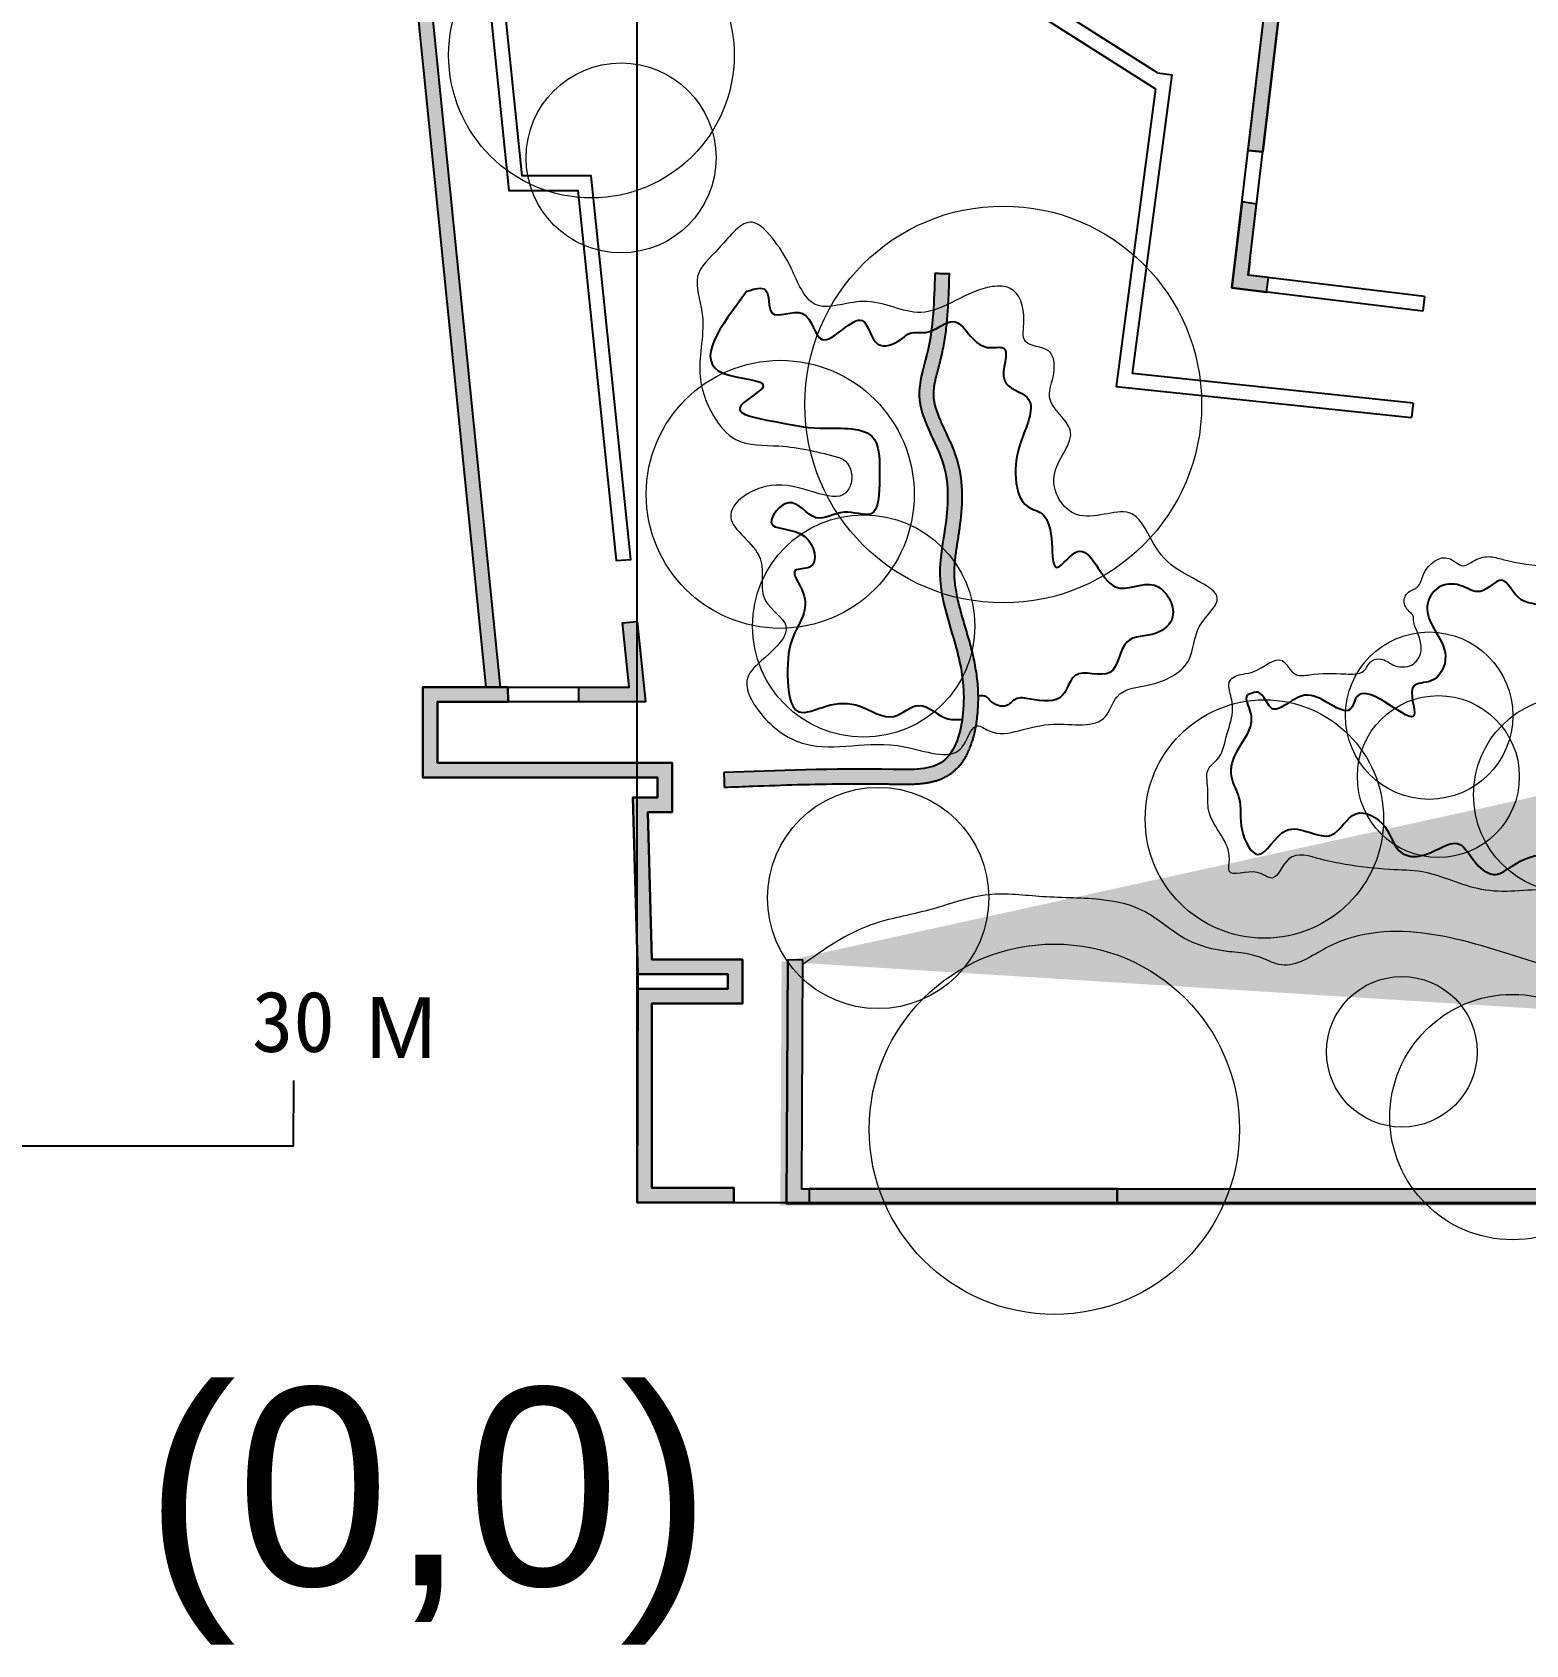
# Model space of a CAD drawing. Header units: millimetres. Extents: x -259993 to -113207, y -2182 to 82051.
# Drawn here: x -227740 to -203231, y -2182 to 24278 of the extents above; entities that cross this region are included whole.
import ezdxf

# ---------------------------------------------------------------- set-up
doc = ezdxf.new("R2010")
doc.units = ezdxf.units.MM
for name, color, linetype in [('archi 1', 7, 'Continuous'), ('archi w', 7, 'Continuous'), ('rock', 7, 'Continuous'), ('坐标系', 7, 'Continuous'), ('比例尺、指北针', 7, 'Continuous')]:
    doc.layers.add(name, color=color, linetype=linetype)
doc.layers.add('plant', color=90, linetype='Continuous', lineweight=0)
doc.layers.add('road', color=50, linetype='Continuous', lineweight=0)
doc.styles.get("Standard").update_dxf_attribs({"font": 'arial.ttf'})

msp = doc.modelspace()

# ---------------------------------------------------------------- hatches: boundary and pattern name
at = {"layer": 'archi w'}
h = msp.add_hatch(color=256, dxfattribs=at)
h.dxf.hatch_style = 1
h.paths.add_polyline_path([(-223824, 34167), (-224054, 33927), (-222357, 33927), (-220299, 13533), (-220056, 13533), (-222140, 34167)])
h = msp.add_hatch(color=256, dxfattribs=at)
h.dxf.hatch_style = 1
h.paths.add_polyline_path([(-149527, 625), (-153398, 625), (-153447, 5021), (-154892, 5021), (-155029, 18872), (-154024, 18872), (-154024, 26418), (-154190, 26418), (-154190, 26658), (-154024, 26658), (-154024, 28426), (-153784, 28426), (-153784, 18632), (-154787, 18632), (-154654, 5261), (-153209, 5261), (-153160, 865), (-149527, 865)])
edge = h.paths.add_edge_path()
edge.add_line((-215203, 9026), (-215223, 5266))
edge.add_line((-215223, 5266), (-154892, 5261))
edge.add_line((-215443, 9027), (-215464, 5026))
edge.add_line((-215464, 5026), (-154892, 5021))
edge.add_line((-215203, 9026), (-215443, 9026))
edge.add_line((-155770, 22111), (-155770, 21871))
edge.add_line((-155770, 21871), (-154024, 21871))
edge.add_line((-155770, 22111), (-154024, 22111))
h = msp.add_hatch(color=256, dxfattribs=at)
h.dxf.hatch_style = 1
h.paths.add_polyline_path([(-207278, 26659), (-207040, 26635), (-207160, 25611), (-207399, 25635)])
h.paths.add_polyline_path([(-207491, 24854), (-207252, 24830), (-207548, 22317), (-207787, 22338)])
h.paths.add_polyline_path([(-197255, 25642), (-197016, 25618), (-197131, 24594), (-197370, 24618)])
h.paths.add_polyline_path([(-197455, 23851), (-197216, 23827), (-197484, 21432), (-197723, 21453)])
h = msp.add_hatch(color=256, dxfattribs=at)
h.dxf.hatch_style = 1
h.paths.add_polyline_path([(-207761, 20511), (-207786, 20295), (-207649, 21459), (-207887, 21493), (-208053, 20086), (-207486, 20016), (-207451, 20254), (-207786, 20295)])
h = msp.add_hatch(color=256, dxfattribs=at)
h.dxf.hatch_style = 1
edge = h.paths.add_edge_path()
edge.add_spline(control_points=[(-216391, 12129), (-215508, 12165), (-214361, 12211), (-212671, 12155), (-212394, 13187), (-212535, 14197), (-212938, 15197), (-212730, 16225), (-212660, 17253), (-213334, 18134), (-212958, 19204), (-212941, 19877), (-212929, 20319), (-212849, 20316), (-212769, 20314), (-212689, 20312), (-212692, 20226), (-212694, 20139), (-212700, 19963), (-212704, 19875), (-212714, 19697), (-212721, 19607), (-212739, 19426), (-212750, 19335), (-212779, 19152), (-212796, 19060), (-212819, 18960), (-212821, 18951), (-212825, 18938), (-212826, 18934), (-212828, 18924), (-212829, 18920), (-212832, 18906), (-212835, 18897), (-212841, 18870), (-212846, 18852), (-212859, 18804), (-212867, 18775), (-212882, 18717), (-212889, 18688), (-212903, 18633), (-212910, 18606), (-212922, 18553), (-212927, 18527), (-212936, 18478), (-212939, 18453), (-212944, 18412), (-212945, 18394), (-212947, 18360), (-212948, 18343), (-212947, 18322), (-212947, 18317), (-212947, 18307), (-212946, 18302), (-212945, 18287), (-212944, 18277), (-212941, 18250), (-212939, 18232), (-212932, 18196), (-212928, 18177), (-212918, 18140), (-212913, 18120), (-212901, 18081), (-212894, 18062), (-212880, 18021), (-212872, 18001), (-212855, 17959), (-212847, 17938), (-212825, 17887), (-212811, 17857), (-212783, 17795), (-212768, 17764), (-212739, 17700), (-212723, 17667), (-212693, 17601), (-212678, 17567), (-212648, 17499), (-212633, 17464), (-212605, 17392), (-212591, 17356), (-212575, 17307), (-212572, 17297), (-212565, 17277), (-212563, 17269), (-212559, 17255), (-212557, 17250), (-212555, 17242), (-212554, 17238), (-212552, 17231), (-212551, 17227), (-212548, 17216), (-212546, 17209), (-212540, 17187), (-212536, 17172), (-212525, 17128), (-212519, 17098), (-212505, 17019), (-212498, 16970), (-212487, 16872), (-212483, 16824), (-212479, 16727), (-212478, 16678), (-212480, 16582), (-212481, 16534), (-212487, 16440), (-212491, 16392), (-212500, 16299), (-212505, 16252), (-212514, 16182), (-212518, 16157), (-212522, 16124), (-212523, 16116), (-212526, 16097), (-212528, 16087), (-212530, 16068), (-212532, 16058), (-212536, 16029), (-212539, 16009), (-212548, 15952), (-212554, 15914), (-212566, 15839), (-212571, 15803), (-212581, 15730), (-212586, 15695), (-212594, 15624), (-212598, 15590), (-212603, 15522), (-212605, 15489), (-212606, 15446), (-212606, 15437), (-212606, 15421), (-212606, 15414), (-212606, 15402), (-212606, 15397), (-212606, 15387), (-212606, 15382), (-212606, 15372), (-212606, 15367), (-212605, 15352), (-212605, 15341), (-212603, 15311), (-212602, 15290), (-212596, 15230), (-212591, 15190), (-212579, 15109), (-212571, 15068), (-212554, 14985), (-212545, 14944), (-212524, 14859), (-212513, 14816), (-212489, 14730), (-212477, 14687), (-212451, 14600), (-212438, 14555), (-212412, 14467), (-212399, 14422), (-212372, 14331), (-212359, 14286), (-212341, 14218), (-212335, 14196), (-212327, 14162), (-212323, 14151), (-212318, 14127), (-212315, 14115), (-212306, 14080), (-212300, 14056), (-212284, 13984), (-212274, 13936), (-212257, 13839), (-212249, 13790), (-212235, 13692), (-212230, 13642), (-212221, 13541), (-212218, 13490), (-212214, 13387), (-212214, 13335), (-212217, 13230), (-212220, 13176), (-212225, 13112), (-212226, 13101), (-212228, 13082), (-212229, 13073), (-212231, 13056), (-212232, 13047), (-212235, 13021), (-212237, 13003), (-212244, 12950), (-212250, 12914), (-212263, 12843), (-212270, 12807), (-212287, 12736), (-212297, 12700), (-212318, 12629), (-212330, 12594), (-212355, 12531), (-212367, 12502), (-212392, 12446), (-212406, 12419), (-212437, 12365), (-212454, 12338), (-212485, 12293), (-212500, 12273), (-212531, 12235), (-212548, 12217), (-212583, 12181), (-212601, 12164), (-212628, 12142), (-212636, 12135), (-212647, 12127), (-212650, 12124), (-212657, 12120), (-212660, 12118), (-212669, 12111), (-212675, 12107), (-212693, 12094), (-212706, 12087), (-212738, 12068), (-212757, 12058), (-212795, 12039), (-212815, 12031), (-212854, 12015), (-212874, 12008), (-212913, 11995), (-212933, 11990), (-212973, 11980), (-212992, 11975), (-213032, 11967), (-213052, 11964), (-213100, 11956), (-213129, 11953), (-213187, 11947), (-213216, 11945), (-213273, 11942), (-213302, 11941), (-213359, 11939), (-213387, 11939), (-213443, 11939), (-213470, 11939), (-213525, 11940), (-213552, 11940), (-213587, 11941), (-213594, 11941), (-213606, 11941), (-213611, 11942), (-213624, 11942), (-213632, 11942), (-213649, 11942), (-213658, 11942), (-213684, 11943), (-213701, 11943), (-213752, 11944), (-213787, 11944), (-213888, 11946), (-213956, 11946), (-214156, 11947), (-214288, 11947), (-214678, 11944), (-214931, 11939), (-215428, 11925), (-215673, 11917), (-216072, 11901), (-216227, 11895), (-216382, 11889), (-216385, 11969), (-216388, 12049), (-216391, 12129)], knot_values=[0, 0, 0, 0, 2781.081785, 3610.621596, 4462.97701, 5459.252225, 6774.209482, 7536.123814, 8573.931537, 9778.826584, 10472.497634, 11804.090047, 11804.090047, 11804.090047, 11805.090047, 11805.090047, 11805.090047, 12065.624854, 12065.624854, 12326.159661, 12326.159661, 12586.694468, 12586.694468, 12847.229276, 12847.229276, 13107.764083, 13107.764083, 13131.44874, 13131.44874, 13144.425679, 13144.425679, 13157.402619, 13157.402619, 13183.356497, 13183.356497, 13235.264254, 13235.264254, 13324.072343, 13324.072343, 13412.880432, 13412.880432, 13501.688521, 13501.688521, 13590.49661, 13590.49661, 13679.304699, 13679.304699, 13749.351905, 13749.351905, 13819.39911, 13819.39911, 13840.733946, 13840.733946, 13862.068781, 13862.068781, 13904.738453, 13904.738453, 13978.967815, 13978.967815, 14053.197176, 14053.197176, 14127.426538, 14127.426538, 14201.6559, 14201.6559, 14275.885261, 14275.885261, 14350.114623, 14350.114623, 14452.884195, 14452.884195, 14555.653768, 14555.653768, 14658.42334, 14658.42334, 14761.192913, 14761.192913, 14863.962485, 14863.962485, 14966.732057, 14966.732057, 14996.50949, 14996.50949, 15019.55748, 15019.55748, 15032.462347, 15032.462347, 15042.301663, 15042.301663, 15052.140978, 15052.140978, 15071.819609, 15071.819609, 15111.176872, 15111.176872, 15189.891397, 15189.891397, 15320.734999, 15320.734999, 15451.578602, 15451.578602, 15582.422205, 15582.422205, 15713.265807, 15713.265807, 15844.10941, 15844.10941, 15974.953013, 15974.953013, 16044.798974, 16044.798974, 16069.810924, 16069.810924, 16098.248319, 16098.248319, 16126.685714, 16126.685714, 16183.560505, 16183.560505, 16297.310085, 16297.310085, 16411.059666, 16411.059666, 16524.809247, 16524.809247, 16638.558828, 16638.558828, 16752.308409, 16752.308409, 16784.730283, 16784.730283, 16809.230554, 16809.230554, 16826.616081, 16826.616081, 16844.514467, 16844.514467, 16862.412854, 16862.412854, 16898.209627, 16898.209627, 16969.803174, 16969.803174, 17107.086591, 17107.086591, 17244.370008, 17244.370008, 17381.653424, 17381.653424, 17518.936841, 17518.936841, 17656.220258, 17656.220258, 17793.503675, 17793.503675, 17930.787092, 17930.787092, 18068.070509, 18068.070509, 18132.838218, 18132.838218, 18167.780542, 18167.780542, 18202.722865, 18202.722865, 18272.607512, 18272.607512, 18412.376806, 18412.376806, 18552.1461, 18552.1461, 18691.915393, 18691.915393, 18831.684687, 18831.684687, 18971.453981, 18971.453981, 19111.223275, 19111.223275, 19138.836091, 19138.836091, 19161.129432, 19161.129432, 19183.422774, 19183.422774, 19228.009458, 19228.009458, 19317.182826, 19317.182826, 19406.356194, 19406.356194, 19495.529561, 19495.529561, 19584.702929, 19584.702929, 19657.869064, 19657.869064, 19731.035199, 19731.035199, 19804.201333, 19804.201333, 19860.461203, 19860.461203, 19916.721073, 19916.721073, 19972.980943, 19972.980943, 19995.458403, 19995.458403, 20003.753791, 20003.753791, 20012.04918, 20012.04918, 20028.639957, 20028.639957, 20061.821512, 20061.821512, 20111.20561, 20111.20561, 20160.589708, 20160.589708, 20209.973806, 20209.973806, 20259.357904, 20259.357904, 20308.742002, 20308.742002, 20358.126099, 20358.126099, 20430.921589, 20430.921589, 20503.717078, 20503.717078, 20576.512567, 20576.512567, 20649.308056, 20649.308056, 20722.103545, 20722.103545, 20794.899034, 20794.899034, 20815.841456, 20815.841456, 20827.78512, 20827.78512, 20851.672449, 20851.672449, 20875.559778, 20875.559778, 20923.334435, 20923.334435, 21018.883751, 21018.883751, 21209.982381, 21209.982381, 21592.179643, 21592.179643, 22356.574165, 22356.574165, 23120.968688, 23120.968688, 23609.180093, 23609.180093, 23609.180093, 23610.180093, 23610.180093, 23610.180093, 23610.180093], weights=[1, 1, 1, 1, 1, 1, 1, 1, 1, 1, 1, 1, 1, 1, 1, 1, 1, 1, 1, 1, 1, 1, 1, 1, 1, 1, 1, 1, 1, 1, 1, 1, 1, 1, 1, 1, 1, 1, 1, 1, 1, 1, 1, 1, 1, 1, 1, 1, 1, 1, 1, 1, 1, 1, 1, 1, 1, 1, 1, 1, 1, 1, 1, 1, 1, 1, 1, 1, 1, 1, 1, 1, 1, 1, 1, 1, 1, 1, 1, 1, 1, 1, 1, 1, 1, 1, 1, 1, 1, 1, 1, 1, 1, 1, 1, 1, 1, 1, 1, 1, 1, 1, 1, 1, 1, 1, 1, 1, 1, 1, 1, 1, 1, 1, 1, 1, 1, 1, 1, 1, 1, 1, 1, 1, 1, 1, 1, 1, 1, 1, 1, 1, 1, 1, 1, 1, 1, 1, 1, 1, 1, 1, 1, 1, 1, 1, 1, 1, 1, 1, 1, 1, 1, 1, 1, 1, 1, 1, 1, 1, 1, 1, 1, 1, 1, 1, 1, 1, 1, 1, 1, 1, 1, 1, 1, 1, 1, 1, 1, 1, 1, 1, 1, 1, 1, 1, 1, 1, 1, 1, 1, 1, 1, 1, 1, 1, 1, 1, 1, 1, 1, 1, 1, 1, 1, 1, 1, 1, 1, 1, 1, 1, 1, 1, 1, 1, 1, 1, 1, 1, 1, 1, 1, 1, 1, 1, 1, 1, 1, 1, 1, 1, 1, 1, 1, 1, 1, 1, 1, 1, 1, 1, 1, 1, 1, 1, 1, 1, 1, 1, 1, 1, 1, 1, 1, 1, 1, 1, 1, 1, 1, 1, 1, 1, 1, 1], degree=3, periodic=0)
h = msp.add_hatch(color=256, dxfattribs=at)
h.dxf.hatch_style = 1
h.paths.add_polyline_path([(-218052, 14588), (-217813, 14607), (-217677, 13293), (-218773, 13293), (-218773, 13533), (-217943, 13533)])
h = msp.add_hatch(color=256, dxfattribs=at)
h.dxf.hatch_style = 1
h.paths.add_polyline_path([(-219933, 13533), (-221328, 13533), (-221328, 12051), (-217479, 12051), (-217479, 11721), (-217883, 11721), (-217804, 8822), (-216323, 8822), (-216323, 8582), (-217811, 8582), (-217811, 5078), (-216226, 5078), (-216226, 5318), (-217571, 5318), (-217571, 8342), (-216083, 8342), (-216083, 9062), (-217571, 9062), (-217636, 11481), (-217239, 11481), (-217239, 12291), (-221088, 12291), (-221088, 13293), (-219931, 13293)])
h = msp.add_hatch(color=256, dxfattribs=at)
h.dxf.hatch_style = 1
h.paths.add_polyline_path([(-215339, 9062), (-215099, 9060), (-215119, 5300), (-214992, 5300), (-214992, 5060), (-215360, 5060)])
h = msp.add_hatch(color=256, dxfattribs=at)
h.dxf.hatch_style = 1
h.paths.add_polyline_path([(-214992, 5300), (-214992, 5060), (-211406, 5060), (-209938, 5060), (-209938, 5300)])
h = msp.add_hatch(color=256, dxfattribs=at)
h.dxf.hatch_style = 1
h.paths.add_polyline_path([(-209938, 5300), (-209938, 5060), (-154788, 5055), (-154791, 5295)])

# ---------------------------------------------------------------- linework, layer by layer
msp.add_lwpolyline([(-247675, 44266), (-224989, 45487), (-224534, 45162), (-224054, 33927), (-222357, 33927), (-220299, 13533), (-221328, 13533), (-221328, 12051), (-217479, 12051), (-217479, 11721), (-217883, 11721), (-217804, 8822), (-217811, 5078), (-153343, 5055)])
at = {"layer": 'archi 1'}
for points in [[(-220056, 13533), (-222140, 34167), (-223824, 34167), (-224300, 45289), (-224918, 45731), (-240838, 44874), (-240836, 44634), (-224989, 45487), (-224534, 45162), (-224054, 33927), (-222357, 33927), (-220299, 13533)], [(-204922, 19701), (-208053, 20086), (-207043, 28661)], [(-204892, 19940), (-207786, 20295), (-206832, 28395), (-203952, 28061)], [(-209275, 23612), (-212468, 25644), (-212432, 25940), (-212672, 25940), (-212789, 25093), (-216857, 25501), (-216857, 26279), (-218344, 26370), (-218249, 27822), (-220570, 28034), (-219919, 21681), (-218786, 21681), (-218158, 15609), (-217919, 15627), (-218570, 21921), (-219702, 21921), (-220301, 27768), (-218504, 27604), (-218599, 26145), (-217097, 26053), (-217097, 25284), (-212583, 24832), (-212506, 25385), (-209309, 23349)], [(-205080, 18194), (-209683, 18678), (-209033, 23580)], [(-209275, 23612), (-209033, 23580)], [(-209309, 23349), (-209953, 18465), (-205105, 17955)], [(-204892, 19940), (-204922, 19701)], [(-205080, 18194), (-205105, 17955)], [(-215339, 9062), (-215360, 5060), (-154788, 5055)], [(-215099, 9060), (-215119, 5300), (-154788, 5295)]]:
    msp.add_lwpolyline(points, dxfattribs=at)
msp.add_lwpolyline([(-216226, 5318), (-216226, 5078), (-217811, 5078), (-217811, 8582), (-216323, 8582), (-216323, 8822), (-217804, 8822), (-217883, 11721), (-217479, 11721), (-217479, 12051), (-221328, 12051), (-221328, 13533), (-217943, 13533), (-218052, 14588), (-217813, 14607), (-217677, 13293), (-221088, 13293), (-221088, 12291), (-217239, 12291), (-217239, 11481), (-217636, 11481), (-217571, 9062), (-216083, 9062), (-216083, 8342), (-217571, 8342), (-217571, 5318)], close=True, dxfattribs=at)
msp.add_open_spline([(-216391, 12129), (-215508, 12165), (-214361, 12211), (-212671, 12155), (-212394, 13187), (-212535, 14197), (-212938, 15197), (-212730, 16225), (-212660, 17253), (-213334, 18134), (-212958, 19204), (-212941, 19877), (-212929, 20319), (-212849, 20316), (-212769, 20314), (-212689, 20312), (-212692, 20226), (-212694, 20139), (-212700, 19963), (-212704, 19875), (-212714, 19697), (-212721, 19607), (-212739, 19426), (-212750, 19335), (-212779, 19152), (-212796, 19060), (-212819, 18960), (-212821, 18951), (-212825, 18938), (-212826, 18934), (-212828, 18924), (-212829, 18920), (-212832, 18906), (-212835, 18897), (-212841, 18870), (-212846, 18852), (-212859, 18804), (-212867, 18775), (-212882, 18717), (-212889, 18688), (-212903, 18633), (-212910, 18606), (-212922, 18553), (-212927, 18527), (-212936, 18478), (-212939, 18453), (-212944, 18412), (-212945, 18394), (-212947, 18360), (-212948, 18343), (-212947, 18322), (-212947, 18317), (-212947, 18307), (-212946, 18302), (-212945, 18287), (-212944, 18277), (-212941, 18250), (-212939, 18232), (-212932, 18196), (-212928, 18177), (-212918, 18140), (-212913, 18120), (-212901, 18081), (-212894, 18062), (-212880, 18021), (-212872, 18001), (-212855, 17959), (-212847, 17938), (-212825, 17887), (-212811, 17857), (-212783, 17795), (-212768, 17764), (-212739, 17700), (-212723, 17667), (-212693, 17601), (-212678, 17567), (-212648, 17499), (-212633, 17464), (-212605, 17392), (-212591, 17356), (-212575, 17307), (-212572, 17297), (-212565, 17277), (-212563, 17269), (-212559, 17255), (-212557, 17250), (-212555, 17242), (-212554, 17238), (-212552, 17231), (-212551, 17227), (-212548, 17216), (-212546, 17209), (-212540, 17187), (-212536, 17172), (-212525, 17128), (-212519, 17098), (-212505, 17019), (-212498, 16970), (-212487, 16872), (-212483, 16824), (-212479, 16727), (-212478, 16678), (-212480, 16582), (-212481, 16534), (-212487, 16440), (-212491, 16392), (-212500, 16299), (-212505, 16252), (-212514, 16182), (-212518, 16157), (-212522, 16124), (-212523, 16116), (-212526, 16097), (-212528, 16087), (-212530, 16068), (-212532, 16058), (-212536, 16029), (-212539, 16009), (-212548, 15952), (-212554, 15914), (-212566, 15839), (-212571, 15803), (-212581, 15730), (-212586, 15695), (-212594, 15624), (-212598, 15590), (-212603, 15522), (-212605, 15489), (-212606, 15446), (-212606, 15437), (-212606, 15421), (-212606, 15414), (-212606, 15402), (-212606, 15397), (-212606, 15387), (-212606, 15382), (-212606, 15372), (-212606, 15367), (-212605, 15352), (-212605, 15341), (-212603, 15311), (-212602, 15290), (-212596, 15230), (-212591, 15190), (-212579, 15109), (-212571, 15068), (-212554, 14985), (-212545, 14944), (-212524, 14859), (-212513, 14816), (-212489, 14730), (-212477, 14687), (-212451, 14600), (-212438, 14555), (-212412, 14467), (-212399, 14422), (-212372, 14331), (-212359, 14286), (-212341, 14218), (-212335, 14196), (-212327, 14162), (-212323, 14151), (-212318, 14127), (-212315, 14115), (-212306, 14080), (-212300, 14056), (-212284, 13984), (-212274, 13936), (-212257, 13839), (-212249, 13790), (-212235, 13692), (-212230, 13642), (-212221, 13541), (-212218, 13490), (-212214, 13387), (-212214, 13335), (-212217, 13230), (-212220, 13176), (-212225, 13112), (-212226, 13101), (-212228, 13082), (-212229, 13073), (-212231, 13056), (-212232, 13047), (-212235, 13021), (-212237, 13003), (-212244, 12950), (-212250, 12914), (-212263, 12843), (-212270, 12807), (-212287, 12736), (-212297, 12700), (-212318, 12629), (-212330, 12594), (-212355, 12531), (-212367, 12502), (-212392, 12446), (-212406, 12419), (-212437, 12365), (-212454, 12338), (-212485, 12293), (-212500, 12273), (-212531, 12235), (-212548, 12217), (-212583, 12181), (-212601, 12164), (-212628, 12142), (-212636, 12135), (-212647, 12127), (-212650, 12124), (-212657, 12120), (-212660, 12118), (-212669, 12111), (-212675, 12107), (-212693, 12094), (-212706, 12087), (-212738, 12068), (-212757, 12058), (-212795, 12039), (-212815, 12031), (-212854, 12015), (-212874, 12008), (-212913, 11995), (-212933, 11990), (-212973, 11980), (-212992, 11975), (-213032, 11967), (-213052, 11964), (-213100, 11956), (-213129, 11953), (-213187, 11947), (-213216, 11945), (-213273, 11942), (-213302, 11941), (-213359, 11939), (-213387, 11939), (-213443, 11939), (-213470, 11939), (-213525, 11940), (-213552, 11940), (-213587, 11941), (-213594, 11941), (-213606, 11941), (-213611, 11942), (-213624, 11942), (-213632, 11942), (-213649, 11942), (-213658, 11942), (-213684, 11943), (-213701, 11943), (-213752, 11944), (-213787, 11944), (-213888, 11946), (-213956, 11946), (-214156, 11947), (-214288, 11947), (-214678, 11944), (-214931, 11939), (-215428, 11925), (-215673, 11917), (-216072, 11901), (-216227, 11895), (-216382, 11889), (-216385, 11969), (-216388, 12049), (-216391, 12129)], degree=3, knots=[0, 0, 0, 0, 2781.081785, 3610.621596, 4462.97701, 5459.252225, 6774.209482, 7536.123814, 8573.931537, 9778.826584, 10472.497634, 11804.090047, 11804.090047, 11804.090047, 11805.090047, 11805.090047, 11805.090047, 12065.624854, 12065.624854, 12326.159661, 12326.159661, 12586.694468, 12586.694468, 12847.229276, 12847.229276, 13107.764083, 13107.764083, 13131.44874, 13131.44874, 13144.425679, 13144.425679, 13157.402619, 13157.402619, 13183.356497, 13183.356497, 13235.264254, 13235.264254, 13324.072343, 13324.072343, 13412.880432, 13412.880432, 13501.688521, 13501.688521, 13590.49661, 13590.49661, 13679.304699, 13679.304699, 13749.351905, 13749.351905, 13819.39911, 13819.39911, 13840.733946, 13840.733946, 13862.068781, 13862.068781, 13904.738453, 13904.738453, 13978.967815, 13978.967815, 14053.197176, 14053.197176, 14127.426538, 14127.426538, 14201.6559, 14201.6559, 14275.885261, 14275.885261, 14350.114623, 14350.114623, 14452.884195, 14452.884195, 14555.653768, 14555.653768, 14658.42334, 14658.42334, 14761.192913, 14761.192913, 14863.962485, 14863.962485, 14966.732057, 14966.732057, 14996.50949, 14996.50949, 15019.55748, 15019.55748, 15032.462347, 15032.462347, 15042.301663, 15042.301663, 15052.140978, 15052.140978, 15071.819609, 15071.819609, 15111.176872, 15111.176872, 15189.891397, 15189.891397, 15320.734999, 15320.734999, 15451.578602, 15451.578602, 15582.422205, 15582.422205, 15713.265807, 15713.265807, 15844.10941, 15844.10941, 15974.953013, 15974.953013, 16044.798974, 16044.798974, 16069.810924, 16069.810924, 16098.248319, 16098.248319, 16126.685714, 16126.685714, 16183.560505, 16183.560505, 16297.310085, 16297.310085, 16411.059666, 16411.059666, 16524.809247, 16524.809247, 16638.558828, 16638.558828, 16752.308409, 16752.308409, 16784.730283, 16784.730283, 16809.230554, 16809.230554, 16826.616081, 16826.616081, 16844.514467, 16844.514467, 16862.412854, 16862.412854, 16898.209627, 16898.209627, 16969.803174, 16969.803174, 17107.086591, 17107.086591, 17244.370008, 17244.370008, 17381.653424, 17381.653424, 17518.936841, 17518.936841, 17656.220258, 17656.220258, 17793.503675, 17793.503675, 17930.787092, 17930.787092, 18068.070509, 18068.070509, 18132.838218, 18132.838218, 18167.780542, 18167.780542, 18202.722865, 18202.722865, 18272.607512, 18272.607512, 18412.376806, 18412.376806, 18552.1461, 18552.1461, 18691.915393, 18691.915393, 18831.684687, 18831.684687, 18971.453981, 18971.453981, 19111.223275, 19111.223275, 19138.836091, 19138.836091, 19161.129432, 19161.129432, 19183.422774, 19183.422774, 19228.009458, 19228.009458, 19317.182826, 19317.182826, 19406.356194, 19406.356194, 19495.529561, 19495.529561, 19584.702929, 19584.702929, 19657.869064, 19657.869064, 19731.035199, 19731.035199, 19804.201333, 19804.201333, 19860.461203, 19860.461203, 19916.721073, 19916.721073, 19972.980943, 19972.980943, 19995.458403, 19995.458403, 20003.753791, 20003.753791, 20012.04918, 20012.04918, 20028.639957, 20028.639957, 20061.821512, 20061.821512, 20111.20561, 20111.20561, 20160.589708, 20160.589708, 20209.973806, 20209.973806, 20259.357904, 20259.357904, 20308.742002, 20308.742002, 20358.126099, 20358.126099, 20430.921589, 20430.921589, 20503.717078, 20503.717078, 20576.512567, 20576.512567, 20649.308056, 20649.308056, 20722.103545, 20722.103545, 20794.899034, 20794.899034, 20815.841456, 20815.841456, 20827.78512, 20827.78512, 20851.672449, 20851.672449, 20875.559778, 20875.559778, 20923.334435, 20923.334435, 21018.883751, 21018.883751, 21209.982381, 21209.982381, 21592.179643, 21592.179643, 22356.574165, 22356.574165, 23120.968688, 23120.968688, 23609.180093, 23609.180093, 23609.180093, 23610.180093, 23610.180093, 23610.180093, 23610.180093], dxfattribs=at)
at = {"layer": 'archi w'}
for points in [[(-223824, 34167), (-224054, 33927), (-222357, 33927), (-220299, 13533), (-220056, 13533), (-222140, 34167), (-223824, 34167)], [(-207491, 24854), (-207252, 24830), (-207548, 22317), (-207787, 22338), (-207491, 24854)], [(-207787, 22338), (-207548, 22317)], [(-207761, 20511), (-207786, 20295), (-207649, 21459), (-207887, 21493), (-208053, 20086), (-207486, 20016), (-207451, 20254), (-207786, 20295), (-207761, 20511)], [(-218052, 14588), (-217813, 14607), (-217677, 13293), (-218773, 13293), (-218773, 13533), (-217943, 13533), (-218052, 14588)], [(-219933, 13533), (-221328, 13533), (-221328, 12051), (-217479, 12051), (-217479, 11721), (-217883, 11721), (-217804, 8822), (-216323, 8822), (-216323, 8582), (-217811, 8582), (-217811, 5078), (-216226, 5078), (-216226, 5318), (-217571, 5318), (-217571, 8342), (-216083, 8342), (-216083, 9062), (-217571, 9062), (-217636, 11481), (-217239, 11481), (-217239, 12291), (-221088, 12291), (-221088, 13293), (-219931, 13293), (-219933, 13533)], [(-219933, 13533), (-219931, 13293)], [(-215339, 9062), (-215099, 9060), (-215119, 5300), (-154791, 5295), (-154788, 5055), (-215360, 5060), (-215339, 9060)], [(-215339, 9062), (-215099, 9060), (-215119, 5300), (-214992, 5300), (-214992, 5060), (-215360, 5060), (-215339, 9062)], [(-214992, 5300), (-214992, 5060), (-154788, 5055), (-154791, 5295), (-214992, 5300)], [(-214992, 5300), (-214992, 5060), (-211406, 5060), (-209938, 5060), (-209938, 5300), (-214992, 5300)], [(-209938, 5300), (-209938, 5060), (-154788, 5055), (-154791, 5295), (-209938, 5300)]]:
    msp.add_lwpolyline(points, dxfattribs=at)
at = {"layer": 'plant'}
for centre, radius in [((-218564, 23902), 2343), ((-218077, 22217), 1559), ((-211806, 18170), 3256), ((-215466, 16696), 2199), ((-214096, 14535), 1824), ((-204817, 13064), 1373), ((-207520, 11368), 1956), ((-204666, 12064), 1329), ((-202472, 11767), 1617), ((-213859, 10072), 1815), ((-210967, 6278), 3038), ((-205265, 7548), 1235), ((-203448, 6477), 2014)]:
    msp.add_circle(centre, radius, dxfattribs=at)
at = {"layer": 'road', "color": 40, "true_color": 0xf8d731}
for points, knots in [([(-214502, 17302), (-214823, 17385), (-215371, 17528), (-216183, 17476), (-216632, 18025), (-216879, 18768), (-216638, 19529), (-216943, 20310), (-216436, 20721), (-215988, 21359), (-215519, 20824), (-215255, 20392), (-214964, 19588), (-214016, 20027), (-213053, 19420), (-212335, 20128), (-211568, 20110), (-211416, 19641), (-211541, 19111), (-210951, 19137), (-210958, 18630), (-211146, 18177), (-210428, 17717), (-211193, 17054), (-210635, 16105), (-209533, 16688), (-209348, 15427), (-207970, 15122), (-208691, 14530), (-208667, 13892), (-209303, 13532), (-209956, 13524), (-210139, 12807), (-210926, 12995), (-211510, 12821), (-211948, 12721), (-212287, 12988), (-212391, 12675), (-212655, 12298), (-213745, 12786), (-214837, 12364), (-215739, 12946), (-216151, 13649), (-215679, 14040), (-215156, 14536), (-215901, 14949), (-215586, 15741), (-216654, 16314), (-215416, 17178), (-214460, 16408), (-214250, 17014), (-214358, 17260), (-214492, 17298), (-214502, 17302)], [0, 0, 0, 0, 1005.350709, 1716.119053, 2249.831082, 2979.631886, 3991.01535, 4577.98049, 5167.206898, 5851.76988, 6328.239386, 6851.183215, 7563.157322, 8354.292691, 9315.89101, 10568.671209, 10856.659864, 11430.075291, 11779.625134, 12185.859038, 12621.100891, 12976.227993, 13592.289628, 14392.87447, 15124.407767, 15984.882405, 17005.433803, 18044.278627, 18549.451213, 19121.959331, 19834.504995, 20469.227823, 20835.959331, 21701.626376, 22277.118502, 22766.829734, 22977.121195, 23315.327421, 23444.520655, 24367.334877, 25996.439505, 26825.666319, 27493.837913, 27938.064414, 28563.675601, 29094.341951, 29795.332738, 30626.502137, 31538.148297, 32725.600926, 32921.640873, 33303.669652, 33336.6572, 33336.6572, 33336.6572, 33336.6572]), ([(-154827, 15496), (-155475, 15532), (-156439, 15586), (-156429, 14221), (-157132, 14375), (-157472, 14176), (-157816, 13951), (-158264, 13792), (-158468, 13337), (-158819, 12949), (-158595, 12412), (-158319, 12012), (-158400, 11530), (-157911, 10849), (-158760, 10889), (-158678, 10372), (-158747, 10008), (-159092, 9767), (-158960, 9000), (-158894, 8438), (-158388, 7428), (-159594, 7672), (-159144, 7002), (-159568, 6493), (-160233, 7089), (-160811, 6565), (-161427, 6375), (-161688, 5814), (-162499, 5577), (-162731, 6076), (-162838, 6331), (-162908, 6587), (-162684, 6852), (-162734, 7355), (-163097, 7302), (-163538, 7360), (-163263, 6873), (-163778, 6342), (-164727, 6985), (-165320, 6114), (-165887, 6197), (-166260, 6606), (-167231, 5935), (-167174, 6808), (-167894, 6979), (-167424, 7316), (-167047, 7314), (-166509, 7284), (-165987, 7618), (-165943, 8084), (-166025, 8599), (-166448, 8379), (-166884, 8367), (-166645, 7820), (-167504, 8261), (-167693, 7794), (-168239, 7576), (-168168, 8071), (-168707, 7911), (-168767, 8605), (-169125, 7893), (-169702, 8081), (-169704, 8748), (-170111, 8472), (-170714, 8686), (-170472, 9353), (-170947, 9080), (-170971, 9661), (-171868, 9569), (-172403, 8375), (-173848, 9422), (-175528, 10077), (-177492, 11169), (-178308, 13656), (-181283, 13571), (-184034, 14092), (-185090, 16948), (-187448, 15815), (-188415, 13525), (-191432, 12669), (-193107, 9440), (-196443, 9239), (-198977, 7579), (-201274, 8498), (-203567, 9134), (-205703, 9922), (-207099, 8857), (-207568, 9105), (-207856, 9172), (-208293, 9201), (-208888, 9362), (-209442, 9906), (-210276, 10084), (-211118, 10065), (-212100, 10204), (-213011, 9838), (-214109, 9674), (-214741, 9233), (-215100, 8977)], [0, 0, 0, 0, 1559.467993, 2319.132842, 2903.668589, 3237.71959, 3494.605849, 4146.474072, 4554.160402, 4955.478167, 5610.295228, 6055.532275, 6362.029404, 7092.861229, 7541.155248, 7997.48065, 8319.738879, 8648.919651, 9125.805904, 10357.332321, 10830.725536, 11577.761444, 12046.498247, 12437.251057, 13111.851941, 13988.985719, 14402.741812, 14996.051267, 15763.157681, 16263.487837, 16417.84077, 16618.83731, 17003.878366, 17419.160606, 17701.71123, 18020.125623, 18375.540594, 18808.301925, 19807.300226, 20949.986795, 21116.326986, 21459.775156, 22486.310294, 22908.866688, 23466.366364, 23743.560064, 24196.127903, 24657.830221, 25343.87808, 25745.138999, 26086.099279, 26573.944413, 26847.848376, 27104.307357, 27689.904883, 28277.263657, 28607.979359, 28840.025723, 29280.731535, 29608.605001, 30116.347236, 30541.877172, 31091.056315, 31091.056377, 32015.495672, 32642.610153, 32883.848853, 33438.756151, 33661.580293, 34282.428808, 35785.234282, 37473.07505, 40365.416062, 41918.402715, 44587.523809, 48032.114466, 49839.129941, 51965.789989, 53720.580934, 57303.213075, 60300.526585, 63674.703282, 66548.705145, 68753.019347, 70558.390957, 73958.580655, 74756.955756, 75104.566897, 75453.944561, 75645.006933, 76419.352502, 77239.94251, 77895.382985, 78901.58824, 79787.589189, 80805.674277, 81781.485906, 83079.829235, 83079.829235, 83079.829235, 83079.829235]), ([(-198435, 9142), (-198289, 9247), (-197917, 9515), (-197793, 10331), (-198461, 10916), (-198155, 11515), (-198129, 11986), (-198364, 12270), (-198277, 12767), (-199076, 12881), (-199692, 12628), (-200568, 12536), (-200819, 13047), (-201319, 12767), (-201368, 13537), (-201841, 13194), (-202065, 13500), (-202314, 13780), (-202043, 14111), (-202166, 14462), (-202243, 14778), (-202230, 15046), (-202293, 15292), (-202495, 15509), (-202992, 15512), (-203430, 15569), (-203850, 15699), (-204070, 15628), (-204283, 15463), (-204545, 15780), (-204925, 15484), (-204964, 15151), (-205200, 15108), (-205256, 14878), (-205143, 14775), (-205069, 14696), (-205082, 14595), (-205023, 14465), (-204953, 14288), (-204933, 14069), (-205102, 13844), (-205398, 13857), (-205575, 14017), (-205796, 13978), (-205879, 13730), (-206312, 13759), (-206640, 13765), (-207059, 13685), (-207236, 14151), (-207601, 13778), (-207883, 13754), (-208163, 13663), (-208053, 13365), (-208028, 13062), (-208159, 12727), (-208216, 12375), (-208501, 12188), (-208427, 11848), (-208479, 11464), (-208219, 11108), (-208061, 10804), (-208156, 10361), (-207678, 10601), (-207332, 10275), (-207147, 10889), (-206617, 10700), (-206098, 10603), (-205532, 10530), (-204766, 10531), (-203941, 10090), (-202519, 10318), (-201299, 10091), (-200443, 9493), (-200368, 8785), (-199620, 8748), (-198945, 8651), (-198636, 8949), (-198435, 9142)], [0, 0, 0, 0, 528.661019, 1353.500572, 2058.183991, 2823.447778, 3097.128449, 3422.049564, 3878.450997, 4283.806775, 5394.232425, 6169.326057, 6456.351385, 6802.109107, 7332.210896, 7654.81331, 7991.32133, 8300.952353, 8671.808542, 9014.977088, 9354.191767, 9656.178184, 9806.349013, 10111.508337, 10455.474825, 11231.626613, 11470.515604, 11734.387959, 11912.332012, 12174.665674, 12667.941334, 12903.554384, 13093.405783, 13278.381762, 13474.042271, 13526.277451, 13587.914426, 13758.9777, 13946.58509, 14162.791782, 14386.172169, 14701.950362, 14915.101998, 15070.503861, 15284.710036, 15580.507934, 16177.122997, 16401.439799, 16723.579364, 17222.068483, 17407.081084, 17639.874029, 17933.190445, 18159.390915, 18579.625187, 18989.567576, 19169.678235, 19511.640098, 19886.150735, 20329.935677, 20749.977007, 20941.817036, 21402.985938, 21661.47386, 22079.6158, 22605.322448, 23011.241475, 23745.574582, 24283.430629, 25297.556962, 26410.200486, 28497.808645, 28845.941315, 29453.11019, 30286.814558, 30700.19347, 31472.481402, 31472.481402, 31472.481402, 31472.481402])]:
    msp.add_open_spline(points, degree=3, knots=knots, dxfattribs=at)
at = {"layer": 'rock', "color": 34}
for points, knots in [([(-216012, 20028), (-216448, 19453), (-217100, 18594), (-215350, 18581), (-216460, 18048), (-215394, 17870), (-214881, 17738), (-213815, 17845), (-213839, 17030), (-213839, 16231), (-214446, 16499), (-214907, 16145), (-215281, 16776), (-215845, 16052), (-214968, 16217), (-214801, 15437), (-215371, 15502), (-214893, 14923), (-215309, 14401), (-215369, 13801), (-215292, 12971), (-214663, 13274), (-214150, 13289), (-213640, 12901), (-213165, 13393), (-212816, 12980), (-212559, 12998), (-212479, 13004)], [0, 0, 0, 0, 1398.987589, 2092.03024, 2612.279378, 3196.395937, 3978.577956, 4839.169607, 5546.909257, 6143.912994, 6583.008416, 7055.815315, 7569.197044, 7998.431767, 8599.373288, 9107.884663, 9345.601854, 9740.937631, 10441.250877, 11119.266139, 11738.936876, 12199.094715, 12753.461575, 13332.589643, 13782.868388, 14307.783724, 14543.233751, 14543.233751, 14543.233751, 14543.233751]), ([(-216012, 20028), (-215887, 20067), (-215605, 20155), (-215717, 19459), (-214973, 19888), (-214850, 18853), (-214069, 19905), (-213956, 19023), (-213524, 19184), (-213325, 19384), (-212990, 19291), (-212525, 19778), (-212278, 19005), (-211618, 19191), (-211983, 18461), (-211177, 18333), (-211533, 17596), (-211645, 17067), (-211533, 16475), (-210887, 16368), (-211127, 15118), (-210421, 16109), (-210110, 14866), (-209299, 15427), (-208883, 14715), (-209313, 14337), (-209895, 14410), (-209919, 13562), (-210675, 13904), (-210791, 13257), (-211264, 13309), (-211598, 13384), (-211759, 13168), (-211986, 13251), (-212084, 13397), (-212166, 13393), (-212215, 13390)], [0, 0, 0, 0, 307.709157, 695.403244, 1198.367233, 1731.974744, 2458.591695, 2923.298762, 3305.086671, 3490.997518, 3749.165003, 4235.126114, 4933.823719, 5204.868366, 5733.393678, 6202.608345, 6891.556066, 7467.888873, 8047.118009, 8341.361727, 9222.994791, 9635.683259, 10483.770518, 11128.897839, 11723.578233, 12106.37977, 12604.011708, 13181.113653, 13750.710286, 14133.263403, 14665.758149, 14910.711338, 15086.041043, 15367.602502, 15458.746351, 15592.356476, 15592.356476, 15592.356476, 15592.356476]), ([(-207752, 13424), (-207708, 13439), (-207535, 13500), (-207448, 13074), (-207085, 13295), (-206713, 13559), (-206113, 12928), (-205958, 13771), (-204784, 12556), (-205231, 13631), (-204678, 13574), (-204465, 14067), (-204724, 14447), (-204921, 14842), (-204691, 15219), (-204302, 15250), (-203967, 14984), (-203572, 15482), (-203400, 14851), (-202749, 14924), (-203040, 14503), (-202849, 14153), (-202320, 13965), (-202544, 12981), (-201368, 13261), (-201371, 12217), (-200568, 12056), (-200081, 12525), (-199670, 11560), (-199284, 12746), (-198621, 12154), (-198859, 11594), (-198787, 11049), (-198294, 10578), (-198874, 9997), (-198220, 9640), (-198590, 8975), (-199266, 8772), (-199928, 9168), (-200101, 9818), (-200804, 9788), (-200501, 10718), (-201601, 10732), (-202274, 10117), (-202803, 10928), (-203374, 10671), (-203738, 10384), (-204087, 10627), (-204339, 11168), (-204836, 10701), (-205378, 10792), (-205459, 11282), (-206078, 11626), (-206410, 10836), (-207186, 11497), (-207593, 10521), (-207972, 11238), (-207863, 11663), (-208087, 12011), (-208057, 12452), (-207729, 12769), (-207732, 13138), (-207863, 13390), (-207765, 13420), (-207752, 13424)], [0, 0, 0, 0, 127.667981, 497.91119, 722.442957, 1159.782917, 1853.018965, 2075.755533, 3060.401332, 3533.677289, 3833.115912, 4307.257788, 4765.077281, 5182.502912, 5534.912438, 5885.657821, 6236.392402, 6631.99887, 7089.885198, 7515.539139, 7884.251545, 8073.901453, 8655.338774, 9331.921116, 10114.314621, 10894.398434, 11654.167065, 11971.695097, 12563.322008, 13295.521423, 13846.016082, 14259.886584, 15031.615515, 15356.318678, 16096.368727, 16485.3937, 17056.646597, 17804.975809, 18430.783753, 19181.759271, 19489.881237, 20108.031417, 20968.074303, 21720.432122, 22438.878696, 23046.245797, 23352.582809, 23709.432964, 24141.699841, 24831.236376, 25109.743732, 25631.237681, 26149.71178, 26679.228479, 27430.276131, 28039.466266, 28516.065777, 29053.743246, 29412.235054, 29661.552245, 30329.761017, 30591.514261, 30841.764069, 30880.738515, 30880.738515, 30880.738515, 30880.738515])]:
    msp.add_open_spline(points, degree=3, knots=knots, dxfattribs=at)
at = {"layer": '坐标系'}
for points in [[(-217811, 5078), (-217811, 82051)], [(-217811, 5078), (-113207, 5078)]]:
    msp.add_lwpolyline(points, dxfattribs=at)
at = {"layer": '比例尺、指北针'}
msp.add_lwpolyline([(-253448, 6866), (-253448, 6007), (-223451, 6007), (-223445, 7078)], dxfattribs=at)

# ---------------------------------------------------------------- texts
at = {"layer": '坐标系', "lineweight": 53}
msp.add_text('(0,0)', height=3240.5, dxfattribs=at).set_placement((-225900, -1207))
at = {"layer": '比例尺、指北针', "char_height": 1000, "attachment_point": 1, "rotation": 359.9767}
for s, insert, width in [('{\\fSimSun|b0|i0|c134|p2;30 }', (-224135, 8546), 2192.72), ('{\\fArial|b0|i0|c0|p32;M\\fSimSun|b0|i0|c134|p2;}', (-222270, 8445), 2394.35)]:
    msp.add_mtext(s, dxfattribs=dict(at, insert=insert, width=width))

doc.saveas('drawing.dxf')
